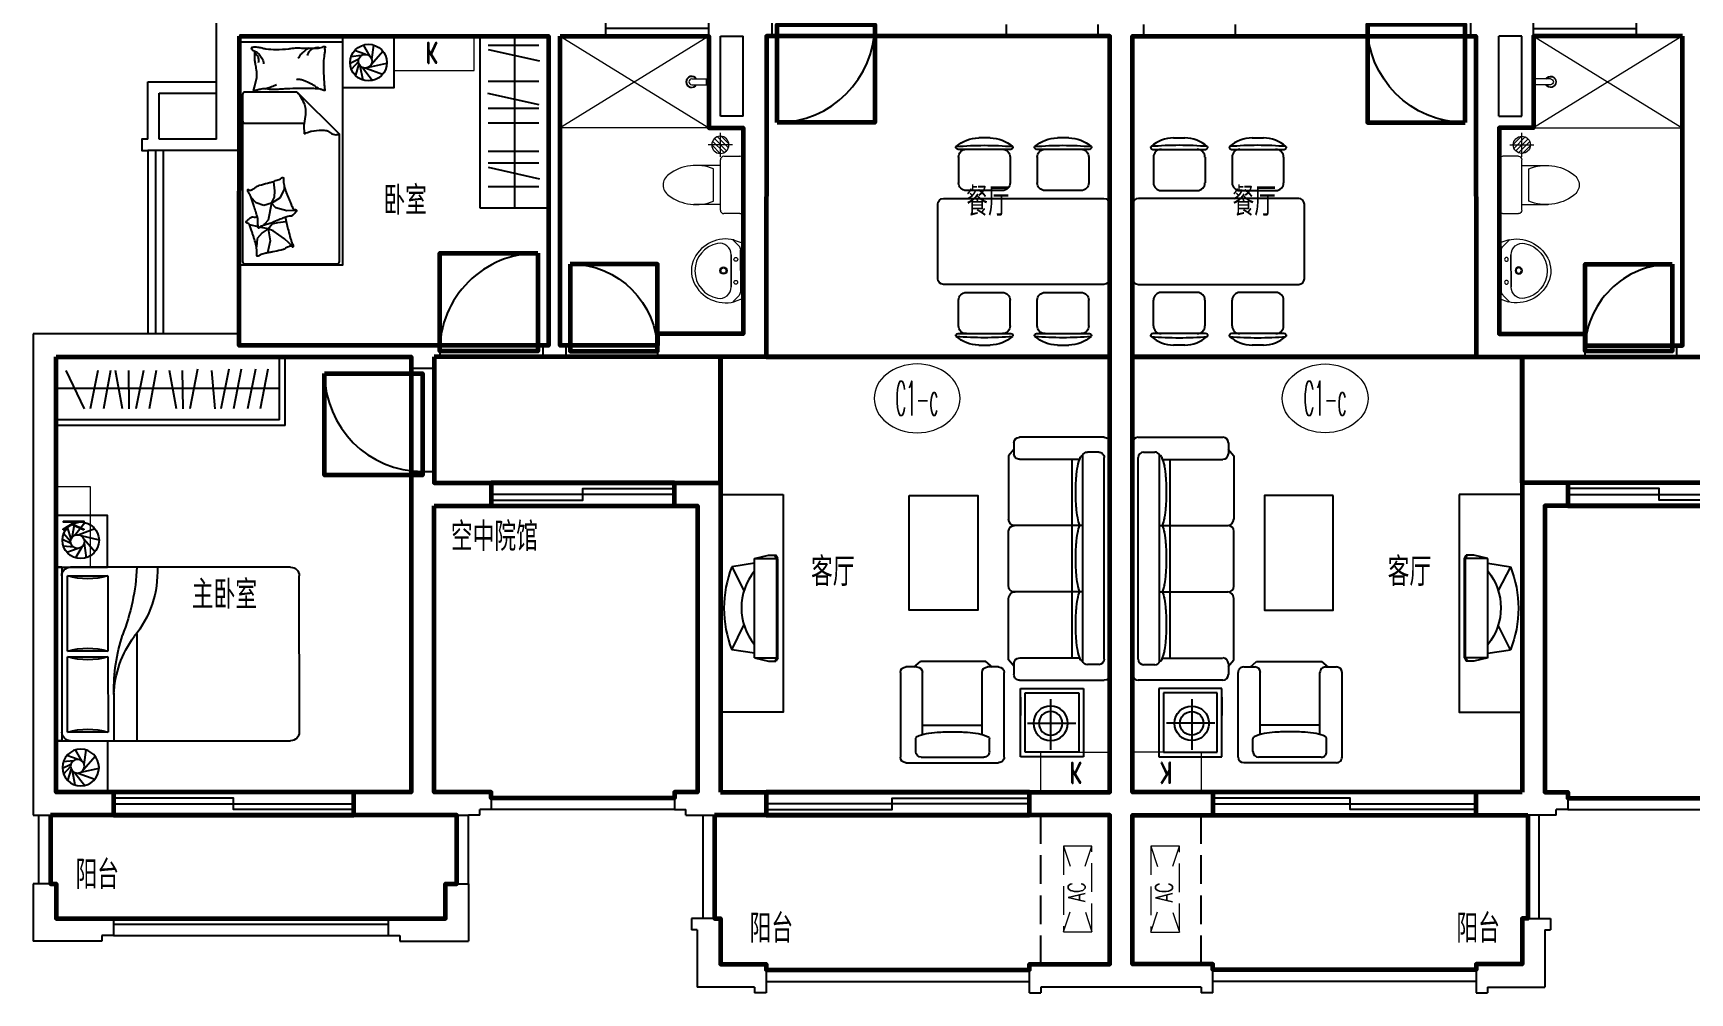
# Model space of a CAD drawing. Extents: x -503269 to -469069, y -592911 to -562261.
# Drawn here: x -495669 to -481203, y -592911 to -584536 of the extents above; entities that cross this region are included whole.
import ezdxf
from ezdxf.enums import TextEntityAlignment as Align

# ---------------------------------------------------------------- set-up
doc = ezdxf.new("R2010")
doc.units = 0
doc.header["$LTSCALE"] = 1000
doc.header["$MEASUREMENT"] = 0
doc.linetypes.add('DASH', pattern=[0.35, 0.25, -0.1])
doc.layers.get('0').update_dxf_attribs({"linetype": 'CONTINUOUS'})
for name, color, linetype, lineweight in [('AC', 11, 'CONTINUOUS', 9), ('FUR1', 223, 'CONTINUOUS', 0), ('GT_卧室', 1, 'CONTINUOUS', 60), ('GT_卫生间', 5, 'CONTINUOUS', 60), ('GT_客厅', 2, 'CONTINUOUS', 60), ('GT_过道', 30, 'CONTINUOUS', 60), ('GT_门', 245, 'CONTINUOUS', 60), ('GT_阳台', 6, 'CONTINUOUS', 60), ('GT_餐厅', 3, 'CONTINUOUS', 60), ('PS', 30, 'CONTINUOUS', 9), ('房间名称', 7, 'CONTINUOUS', 9)]:
    doc.layers.add(name, color=color, linetype=linetype, lineweight=lineweight)
for name, color, linetype in [('F', 8, 'CONTINUOUS'), ('FUR', 8, 'CONTINUOUS'), ('STAIR', 3, 'CONTINUOUS'), ('WALL', 2, 'CONTINUOUS'), ('WINDOW', 3, 'CONTINUOUS'), ('WINDOW_TEXT', 7, 'CONTINUOUS'), ('栏杆', 140, 'CONTINUOUS')]:
    doc.layers.add(name, color=color, linetype=linetype)
doc.styles.add('_HZTXT1', font='romand.shx', dxfattribs={"width": 0.7, "bigfont": 'hztxt.shx'})
doc.styles.add('_ROMANC', font='ROMANC', dxfattribs={"width": 0.6})
doc.styles.add('COMP', font='COMPLEX', dxfattribs={"bigfont": 'hztxt'})
doc.styles.add('DIM_FONT', font='ROMAND.shx', dxfattribs={"width": 0.7})
doc.styles.add('SIMPLEX', font='SIMPLEX.SHX')
doc.styles.get("Standard").update_dxf_attribs({"font": 'GBENOR', "bigfont": 'GBCBIG'})
doc.styles.add('ZBHZ', font='simplex.shx', dxfattribs={"width": 0.7, "bigfont": 'zbhz.shx'})

# ---------------------------------------------------------------- blocks, each defined once
blk = doc.blocks.new('_DBLK')
blk.add_line((-0.45, 0), (-0.45, -0.95))
blk.add_arc((-0.45, 0), 0.95, 270, 0)
at = {"layer": 'WINDOW_TEXT', "style": 'SIMPLEX', "flags": 9}
blk.add_attdef('A', text='', height=1, dxfattribs=at).set_placement((0, 1.5), align=Align.MIDDLE)
blk = doc.blocks.new('K')
at = {"layer": 'AC'}
blk.add_lwpolyline([(0, 0), (700, 0), (700, -300), (0, -300)], close=True, dxfattribs=at)
at = {"layer": 'AC', "style": '_HZTXT1', "width": 0.7}
blk.add_text('K', height=180, rotation=360, dxfattribs=at).set_placement((278, -244))
blk = doc.blocks.new('A$C508A78C2')
at = {"layer": 'AC', "xscale": -1, "rotation": 270}
blk.add_blockref('K', (300, 0), dxfattribs=at)
blk = doc.blocks.new('KT1')
at = {"layer": 'AC'}
blk.add_lwpolyline([(243659, 39366), (244009, 39366), (244009, 39966), (243659, 39966)], close=True, dxfattribs=at)
at = {"layer": 'AC', "style": '_HZTXT1', "width": 0.7}
blk.add_text('K', height=180, rotation=270, dxfattribs=at).set_placement((243748, 39714))
blk = doc.blocks.new('A$C69646BA1')
at = {"layer": 'FUR1'}
for p, q in [((65, 37), (7, 92)), ((38, 1), (9, 80)), ((519, 0), (38, 1)), ((41, 1), (518, 0)), ((99, 23), (459, 23)), ((420, 105), (138, 106)), ((138, 106), (420, 105)), ((495, 37), (552, 95)), ((548, 78), (519, 0))]:
    blk.add_line(p, q, dxfattribs=at)
for centre, radius in [((281, 173), 31.6), ((281, 173), 23), ((179, 66), 16.3), ((379, 65), 16.3)]:
    blk.add_circle(centre, radius, dxfattribs=at)
for centre, radius, start, end in [((279, 203), 250, 63.3535, 114.1543), ((307, 153), 307, 115.0915, 193.7817), ((279, 178), 244, 10.8497, 168.9284), ((248, 152), 309, 346.3232, 62.5659), ((139, 207), 101, 169.873, 269.3444), ((420, 206), 100, 270.0131, 10.3251), ((100, 73), 50, 226.7074, 269.8889), ((460, 72), 49.8, 269.7832, 315.4333)]:
    blk.add_arc(centre, radius, start, end, dxfattribs=at)
blk = doc.blocks.new('A$C466029EA')
for p, q in [((80, 200), (80, 430)), ((420, 200), (420, 430)), ((0, 30), (0, 170)), ((30, 200), (470, 200)), ((110, 260), (390, 260)), ((500, 170), (500, 30)), ((470, 0), (30, 0))]:
    blk.add_line(p, q)
for centre, radius, start, end in [((477, 413), 398, 143.3619, 202.5495), ((250, 590), 110, 33.4509, 146.5491), ((23, 413), 398, 337.4505, 36.6381), ((30, 170), 30, 90, 180), ((470, 170), 30, 0, 90), ((30, 30), 30, 180, 270), ((470, 30), 30, 270, 0)]:
    blk.add_arc(centre, radius, start, end)
at = {"style": 'DIM_FONT', "width": 0.8, "flags": 9}
for tag in ['YSIZE', 'XSIZE']:
    blk.add_attdef(tag, (250, 0), '', height=0.5, dxfattribs=at)
blk = doc.blocks.new('hdgfd')
at = {"layer": 'FUR1'}
for p, q in [((714922, 322637), (714852, 322637)), ((714852, 322627), (714852, 322637)), ((714922, 322627), (714852, 322627)), ((714862, 322487), (714862, 322627)), ((714912, 322617), (714862, 322617)), ((714912, 322487), (714912, 322627)), ((714922, 322627), (714922, 322637))]:
    blk.add_line(p, q, dxfattribs=at)
for radius, start, end in [(50, 120, 60), (45, 123.749, 56.251), (25, 180, 0)]:
    blk.add_arc((714887, 322487), radius, start, end, dxfattribs=at)
blk = doc.blocks.new('A$C64DF1172')
at = {"layer": 'PS', "linetype": 'ByBlock'}
h = blk.add_hatch(dxfattribs=at)
h.set_pattern_fill('ANSI31', color=256, scale=150, angle=180, style=0)
h.set_pattern_definition([(315, (-453209.595, 198025.227), (-13.25825215, -13.25825215), [])])
h.paths.add_polyline_path([(20, 70, 1), (120, 70, 1)])
for p, q in [((70, 140, 0), (70, 0, 0)), ((0, 70, 0), (140, 70, 0))]:
    blk.add_line(p, q, dxfattribs=at)
blk.add_circle((70, 70, 0), 50, dxfattribs=at)
blk = doc.blocks.new('JAFDSF')
at = {"layer": 'FUR1'}
for p, q in [((707041, 322322), (705741, 322322)), ((705741, 321522), (707041, 322322)), ((707041, 321522), (705741, 322322))]:
    blk.add_line(p, q, dxfattribs=at)
at = {"layer": 'WALL'}
for p, q in [((707041, 322322), (707041, 321522)), ((707041, 322322), (707341, 322322)), ((707141, 322222), (707141, 321522)), ((707341, 322222), (707141, 322222)), ((707141, 321522), (707341, 321522))]:
    blk.add_line(p, q, dxfattribs=at)
at = {"layer": 'FUR1', "xscale": -1}
for name, p, rotation in [('A$C69646BA1', (707342, 323850), 89.88893833648052), ('A$C466029EA', (707341, 323072), 90), ('hdgfd', (384404, -392965), 270)]:
    blk.add_blockref(name, p, dxfattribs=dict(at, rotation=rotation))
at = {"layer": 'PS', "xscale": 1.5, "yscale": 1.5, "zscale": 1.5, "rotation": 270}
blk.add_blockref('A$C64DF1172', (707036, 322577, 0), dxfattribs=at)
blk = doc.blocks.new('_WBLK')
for p, q in [((-0.5, 0.5), (0.5, 0.5)), ((0.5, 0.167), (-0.5, 0.167)), ((0.5, -0.167), (-0.5, -0.167)), ((-0.5, -0.5), (0.5, -0.5))]:
    blk.add_line(p, q)
at = {"layer": 'WINDOW_TEXT', "style": 'SIMPLEX', "flags": 9}
blk.add_attdef('A', text='', height=1, dxfattribs=at).set_placement((0, 1.5), align=Align.MIDDLE)
blk = doc.blocks.new('hgsgdf')
at = {"layer": 'WALL'}
for p, q in [((667524, 473658), (667524, 474758)), ((670924, 474558), (670924, 474758)), ((671824, 474558), (671824, 474758)), ((672374, 474758), (672374, 474558)), ((673274, 474758), (673274, 474558)), ((674424, 474558), (674424, 474658)), ((675224, 474558), (675224, 474658)), ((670424, 474558), (667724, 474558)), ((667724, 473558), (667724, 474558)), ((670424, 471858), (670424, 474558)), ((670524, 471858), (670524, 474558)), ((670524, 474558), (670924, 474558)), ((672124, 473858), (672124, 474558)), ((672374, 474558), (672324, 474558)), ((672324, 471758), (672324, 474558)), ((674424, 474558), (673274, 474558)), ((675324, 474558), (675224, 474558)), ((675324, 467958), (675324, 474558)), ((672124, 471958), (672124, 473758)), ((667724, 471958), (665924, 471958)), ((665924, 471958), (665924, 467758)), ((667724, 471958), (667724, 471858)), ((671374, 471958), (672124, 471958)), ((669224, 471758), (666124, 471758)), ((666124, 471758), (666124, 467958)), ((667724, 471858), (669474, 471858)), ((669224, 471658), (669224, 471758)), ((669424, 471758), (669474, 471758)), ((669424, 471658), (669424, 471758)), ((669474, 471858), (669474, 471758)), ((670374, 471858), (670424, 471858)), ((670374, 471858), (670374, 471758)), ((670374, 471758), (670574, 471758)), ((670524, 471858), (670574, 471858)), ((670574, 471858), (670574, 471758)), ((671374, 471858), (671374, 471758)), ((671374, 471758), (672324, 471758)), ((669224, 471658), (669424, 471658)), ((669224, 470758), (669424, 470758)), ((669224, 467958), (669224, 470758)), ((669424, 470658), (669424, 470758)), ((669424, 470658), (669924, 470658)), ((669924, 470658), (669924, 470458)), ((671524, 470658), (671524, 470458)), ((671924, 470658), (671524, 470658)), ((671924, 470658), (671924, 467958)), ((669424, 467958), (669424, 470458)), ((669424, 470458), (669924, 470458)), ((671524, 470458), (671724, 470458)), ((671724, 470458), (671724, 467958)), ((669924, 467958), (669424, 467958)), ((669924, 467958), (669924, 467808)), ((671524, 467958), (671524, 467808)), ((671524, 467958), (671724, 467958)), ((671924, 467958), (672324, 467958)), ((672324, 467958), (672324, 467758)), ((674624, 467958), (675324, 467958)), ((674624, 467958), (674624, 467758)), ((669824, 467758), (669724, 467758)), ((669924, 467808), (669824, 467808)), ((669824, 467758), (669824, 467808)), ((671524, 467808), (671624, 467808)), ((671624, 467758), (671624, 467808)), ((671624, 467758), (672324, 467758)), ((674624, 467758), (675324, 467758))]:
    blk.add_line(p, q, dxfattribs=at)
at = {"layer": 'WINDOW'}
for p, q in [((667724, 473558), (667724, 471958)), ((669924, 470658), (671524, 470658)), ((669924, 470458), (671524, 470458)), ((672324, 467958), (674624, 467958)), ((672324, 467758), (674624, 467758))]:
    blk.add_line(p, q, dxfattribs=at)
for points in [[(671524, 470558), (670724, 470558), (670724, 470608), (671524, 470608)], [(671524, 470558), (670724, 470558), (670724, 470608), (671524, 470608)], [(669924, 470508), (670724, 470508), (670724, 470558), (669924, 470558)], [(672324, 467808), (673424, 467808), (673424, 467858), (672324, 467858)], [(674624, 467858), (673424, 467858), (673424, 467908), (674624, 467908)], [(674624, 467858), (673424, 467858), (673424, 467908), (674624, 467908)]]:
    blk.add_lwpolyline(points, close=True, dxfattribs=at)
at = {"layer": '栏杆'}
for p, q in [((671524, 467908), (669924, 467908)), ((671524, 467808), (669924, 467808))]:
    blk.add_line(p, q, dxfattribs=at)
at = {"layer": 'AC', "xscale": -1}
for name, p, rotation in [('K', (669074, 474258), 180), ('KT1', (714689, 711967), 90)]:
    blk.add_blockref(name, p, dxfattribs=dict(at, rotation=rotation))
at = {"layer": 'AC', "rotation": 180}
blk.add_blockref('A$C508A78C2', (666423, 470623), dxfattribs=at)
at = {"layer": 'WINDOW', "xscale": 900, "zscale": 900}
for name, p, yscale in [('_WBLK', (671374, 474658), 200), ('_DBLK', (672824, 474658), 900)]:
    blk.add_blockref(name, p, dxfattribs=dict(at, yscale=yscale))
at = {"layer": 'WINDOW'}
for p, xscale, yscale, zscale, rotation in [((669924, 471808), 900, 900, 900, 180), ((670974, 471808), -800, 800, 800, 180), ((669324, 471208), 900, 900, 900, 270)]:
    blk.add_blockref('_DBLK', p, dxfattribs=dict(at, xscale=xscale, yscale=yscale, zscale=zscale, rotation=rotation))
at = {"layer": '房间名称', "xscale": -1, "rotation": 180}
blk.add_blockref('JAFDSF', (-35217, 796080), dxfattribs=at)
blk = doc.blocks.new('dgsdf')
at = {"layer": 'WALL'}
for p, q in [((685352, 474558), (685352, 474658)), ((686152, 474558), (686152, 474658)), ((687302, 474758), (687302, 474558)), ((688202, 474758), (688202, 474558)), ((688752, 474558), (688752, 474758)), ((689652, 474558), (689652, 474758)), ((685252, 474558), (685352, 474558)), ((685252, 467958), (685252, 474558)), ((686152, 474558), (687302, 474558)), ((688202, 474558), (688252, 474558)), ((688252, 471758), (688252, 474558)), ((688452, 473858), (688452, 474558)), ((690052, 474558), (689652, 474558)), ((690052, 471858), (690052, 474558)), ((688452, 471958), (688452, 473758)), ((689202, 471958), (688452, 471958)), ((689202, 471758), (688252, 471758)), ((689202, 471858), (689202, 471758)), ((690052, 471858), (690002, 471858)), ((690002, 471858), (690002, 471758)), ((690202, 471758), (690002, 471758)), ((688652, 470658), (688652, 467958)), ((688652, 470658), (689052, 470658)), ((689052, 470658), (689052, 470458)), ((688852, 470458), (688852, 467958)), ((689052, 470458), (688852, 470458)), ((685952, 467958), (685252, 467958)), ((685952, 467958), (685952, 467758)), ((688252, 467958), (688252, 467758)), ((688652, 467958), (688252, 467958)), ((689052, 467958), (688852, 467958)), ((689052, 467958), (689052, 467808)), ((685952, 467758), (685252, 467758)), ((688952, 467758), (688252, 467758)), ((689052, 467808), (688952, 467808)), ((688952, 467758), (688952, 467808))]:
    blk.add_line(p, q, dxfattribs=at)
at = {"layer": 'WINDOW'}
for p, q in [((690652, 470658), (689052, 470658)), ((690652, 470458), (689052, 470458)), ((688252, 467958), (685952, 467958)), ((688252, 467758), (685952, 467758))]:
    blk.add_line(p, q, dxfattribs=at)
for points in [[(689052, 470558), (689852, 470558), (689852, 470608), (689052, 470608)], [(689052, 470558), (689852, 470558), (689852, 470608), (689052, 470608)], [(690652, 470508), (689852, 470508), (689852, 470558), (690652, 470558)], [(685952, 467858), (687152, 467858), (687152, 467908), (685952, 467908)], [(685952, 467858), (687152, 467858), (687152, 467908), (685952, 467908)], [(688252, 467808), (687152, 467808), (687152, 467858), (688252, 467858)]]:
    blk.add_lwpolyline(points, close=True, dxfattribs=at)
at = {"layer": '栏杆'}
for p, q in [((689052, 467908), (690652, 467908)), ((689052, 467808), (690652, 467808))]:
    blk.add_line(p, q, dxfattribs=at)
at = {"layer": 'AC', "rotation": 270}
blk.add_blockref('KT1', (645887, 711967), dxfattribs=at)
at = {"layer": 'WINDOW', "xscale": -900, "zscale": 900}
for name, p, yscale in [('_DBLK', (687752, 474658), 900), ('_WBLK', (689202, 474658), 200)]:
    blk.add_blockref(name, p, dxfattribs=dict(at, yscale=yscale))
at = {"layer": 'WINDOW', "xscale": 800, "yscale": 800, "zscale": 800, "rotation": 180}
blk.add_blockref('_DBLK', (689602, 471808), dxfattribs=at)
at = {"layer": '房间名称', "rotation": 180}
blk.add_blockref('JAFDSF', (1395793, 796080), dxfattribs=at)
blk = doc.blocks.new('_C10HGB')
at = {"linetype": 'DASH'}
for p, q in [((0, 250), (177, 191)), ((750, 250), (573, 191)), ((172, 57), (0, 0)), ((575, 58), (750, 0))]:
    blk.add_line(p, q, dxfattribs=at)
blk.add_lwpolyline([(750, 0), (750, 250), (0, 250), (0, 0), (750, 0)], dxfattribs=at)
at = {"style": '_ROMANC', "width": 0.7}
blk.add_text('AC', height=148.6, rotation=360, dxfattribs=at).set_placement((261, 60))
at = {"style": 'DIM_FONT', "width": 0.8, "flags": 9}
for tag in ['XSIZE', 'YSIZE']:
    blk.add_attdef(tag, (0, 0), '', height=0.5, dxfattribs=at)
blk = doc.blocks.new('ytt')
at = {"layer": 'STAIR', "linetype": 'DASH'}
for p, q in [((464241, 389658), (464241, 388358)), ((465641, 389658), (465641, 388358))]:
    blk.add_line(p, q, dxfattribs=at)
at = {"layer": 'WALL'}
for p, q in [((461841, 389908), (461741, 389908)), ((461741, 389858), (461741, 389908)), ((461841, 389658), (461841, 389908)), ((464141, 389908), (464141, 389658)), ((464141, 389908), (464241, 389908)), ((464241, 389858), (464241, 389908)), ((465741, 389908), (465641, 389908)), ((465641, 389858), (465641, 389908)), ((465741, 389908), (465741, 389658)), ((468041, 389658), (468041, 389908)), ((468041, 389908), (468141, 389908)), ((468141, 389858), (468141, 389908)), ((461241, 389358), (461241, 389858)), ((461741, 389858), (461241, 389858)), ((465641, 389858), (464241, 389858)), ((468141, 389858), (468641, 389858)), ((468641, 389358), (468641, 389858)), ((461441, 389258), (461441, 389658)), ((461841, 389658), (461441, 389658)), ((464841, 389658), (464141, 389658)), ((464841, 389658), (464841, 388358)), ((465041, 389658), (465741, 389658)), ((465041, 389658), (465041, 388358)), ((468041, 389658), (468441, 389658)), ((468441, 389258), (468441, 389658)), ((461191, 389258), (461191, 389358)), ((461241, 389358), (461191, 389358)), ((468641, 389358), (468691, 389358)), ((468691, 389258), (468691, 389358)), ((461441, 389258), (461191, 389258)), ((468441, 389258), (468691, 389258))]:
    blk.add_line(p, q, dxfattribs=at)
at = {"layer": '栏杆'}
for p, q in [((461841, 389808), (464141, 389808)), ((468041, 389808), (465741, 389808)), ((461841, 389708), (464141, 389708)), ((468041, 389708), (465741, 389708)), ((461291, 389258), (461291, 388358)), ((461391, 389258), (461391, 388358)), ((468491, 389258), (468491, 388358)), ((468591, 389258), (468591, 388358))]:
    blk.add_line(p, q, dxfattribs=at)
at = {"layer": 'AC', "xscale": -1, "rotation": 90}
for p in [(464687, 389377), (465450, 389379)]:
    blk.add_blockref('_C10HGB', p, dxfattribs=at)
blk = doc.blocks.new('A$C3D226BC4')
for p, q in [((0, 0), (0, 1500)), ((600, 1500), (0, 1500)), ((294, 0, 0), (294, 1500, 0)), ((600, 1500), (600, 0)), ((528, 1382, 0), (79, 1283, 0)), ((526, 1421, 0), (86, 1421, 0)), ((526, 1107, 0), (86, 1107, 0)), ((81, 900, 0), (530, 998, 0)), ((526, 871, 0), (86, 871, 0)), ((526, 742, 0), (86, 742, 0)), ((526, 494, 0), (86, 494, 0)), ((528, 354, 0), (79, 255, 0)), ((526, 393, 0), (86, 393, 0)), ((526, 187, 0), (86, 187, 0)), ((600, 0), (0, 0))]:
    blk.add_line(p, q)
blk = doc.blocks.new('M_C55HKH')
for p, q in [((0, -52), (900, -52)), ((26, -509), (26, -1968)), ((503, -489), (46, -489)), ((503, -489), (872, -858)), ((46, -761), (564, -761)), ((872, -1968), (872, -858)), ((299, -1273), (295, -1270)), ((307, -1352), (299, -1273)), ((146, -1456), (100, -1409)), ((278, -1459), (305, -1407)), ((278, -1459), (357, -1410)), ((305, -1407), (307, -1352)), ((357, -1410), (393, -1337)), ((393, -1337), (392, -1318)), ((211, -1478), (146, -1456)), ((278, -1459), (211, -1478)), ((278, -1459), (251, -1606)), ((317, -1498), (278, -1459)), ((412, -1527), (317, -1498)), ((495, -1523), (412, -1527)), ((163, -1664), (89, -1649)), ((196, -1718), (154, -1766)), ((249, -1682), (175, -1667)), ((249, -1682), (196, -1718)), ((219, -1643), (211, -1652)), ((251, -1606), (219, -1643)), ((249, -1682), (286, -1639)), ((249, -1682), (266, -1787)), ((292, -1700), (249, -1682)), ((286, -1639), (333, -1628)), ((391, -1769), (292, -1700)), ((333, -1628), (405, -1618)), ((154, -1766), (147, -1841)), ((266, -1787), (243, -1892)), ((469, -1839), (391, -1769)), ((46, -1988), (852, -1988))]:
    blk.add_line(p, q)
blk.add_lwpolyline([(0, -2000), (0, 0), (900, 0), (900, -2000)], close=True)
for points in [[(135, -134, -0.263368), (107, -115, -0.494818), (116, -96, -0.049225), (134, -94, -0.036831), (158, -96, -0.031893), (196, -104, 0.035782), (230, -111, 0.032941), (319, -117, 0.026564), (430, -111, 0.017905), (468, -106, -0.033397), (488, -104, -0.03204), (525, -104, 0.018442), (590, -107, 0.010837), (654, -107, 0.014624), (702, -104, 0.111249), (725, -96, -0.153708), (742, -92, -0.076444), (749, -94, -0.215512), (751, -96, -0.585858), (748, -99, 0.363489), (744, -102, 0.191716), (743, -113, -0.129675), (745, -130, -0.01735), (742, -147, 0.019326), (740, -162, 0.018818), (733, -230, 0.021828), (732, -289, 0.006204), (734, -323, 0.001963), (740, -430, 0.028341), (744, -466, -0.117014), (744, -475, -0.36606), (742, -476, -0.03973), (728, -473, -0.048309), (715, -468, 0.062981), (704, -464, 0.04058), (681, -461, 0.014345), (614, -458, 0.005484), (488, -459, 0.007153), (392, -462, 0.008762), (350, -465, -0.008153), (304, -468, -0.06251), (247, -463, 0.078669), (201, -461, 0.047825), (179, -466, -0.034494), (148, -473, -0.023571), (123, -476, -0.510228), (122, -475), (129, -445), (150, -363, 0.073041), (152, -343, 0.023305), (146, -282, 0.018299), (142, -259, -0.01097), (135, -221, -0.042281), (132, -187, -0.027201), (135, -133)], [(135, -134, -0.077379), (170, -159, -0.077379), (195, -194, -0.047525), (205, -218, -0.047525), (210, -244)], [(609, -107, 0.027842), (585, -118, 0.048685), (573, -126, 0.023666), (545, -150, 0.031223), (526, -171, 0.046801), (521, -179, 0.023191), (513, -196)], [(691, -102, 0.088153), (656, -105, 0.088153), (625, -120, 0.077547), (604, -142, 0.077547), (590, -169)], [(133, -150, -0.05369), (148, -163, -0.070312), (156, -175, -0.015448), (159, -183, -0.013244), (163, -194, -0.082127), (166, -212, -0.064164), (163, -235)], [(225, -460, 0.009729), (253, -451, 0.009729), (280, -441, 0.007971), (301, -432, 0.007971), (323, -423)], [(695, -462, 0.016108), (656, -436, 0.024599), (629, -421, 0.009477), (580, -397, 0.015937), (550, -385, 0.072521), (534, -381, 0.033339), (498, -381)], [(503, -489, -0.085272), (566, -599, -0.124044), (575, -686), (562, -782), (563, -854)], [(563, -854, -0.027362), (602, -838, -0.040834), (629, -830, -0.038441), (717, -821, -0.076528), (761, -826, -0.103649), (788, -840, 0.093398), (818, -857, 0.072727), (841, -861, 0.052315), (872, -858)], [(400, -1581, 0.025626), (402, -1591, 0.0108), (426, -1697, 0.00456), (445, -1769, 0.01125), (454, -1797, 0.069394), (462, -1813, -0.079756), (468, -1827, -0.106399), (469, -1839, -0.328642), (466, -1842, -0.299547), (461, -1840, 0.189917), (454, -1835, 0.033518), (446, -1833, 0.075627), (442, -1833, 0.053489), (436, -1835, 0.017838), (418, -1843, 0.038394), (397, -1855, -0.059529), (384, -1862, -0.035943), (362, -1869, -0.011245), (291, -1884, -0.006203), (259, -1889, 0.010783), (241, -1893, 0.019485), (230, -1895, 0.005062), (188, -1908, 0.101392), (167, -1919, -0.223768), (156, -1922, -0.25558), (153, -1920, -0.081563), (150, -1907, -0.071805), (151, -1893, 0.069985), (152, -1879, 0.03546), (145, -1831, 0.029432), (130, -1774, 0.001554), (121, -1746, -0.00152), (112, -1718, -0.004735), (102, -1689, 0.00382), (91, -1653, 0.296001), (66, -1634, -0.649774), (61, -1616, -0.02319), (65, -1613, 0.0288), (68, -1610, 0.005727), (73, -1605, -0.004358), (80, -1599, -0.027528), (94, -1586, -0.046214), (104, -1580, -0.194121), (117, -1579, 0.133719), (137, -1580, 0.005779), (155, -1575, 0.008882)]]:
    blk.add_lwpolyline(points, format="xyb")
blk.add_lwpolyline([(345, -1251, 0.101392), (366, -1238, -0.223768), (377, -1234, -0.25558), (380, -1236, -0.081563), (384, -1249, -0.071805), (384, -1263, 0.069985), (384, -1277, 0.03546), (394, -1324, 0.029432), (414, -1380, 0.001554), (425, -1407, -0.00152), (437, -1434, -0.004735), (448, -1462, 0.00382), (462, -1497, 0.296001), (488, -1515, -0.649774), (495, -1532, -0.02319), (491, -1536, 0.0288), (488, -1539, 0.005727), (484, -1544, -0.004358), (478, -1551, -0.027528), (464, -1564, -0.046214), (455, -1571, -0.194121), (442, -1573, 0.133719), (422, -1574, 0.011505), (387, -1586, 0.008882), (343, -1604, 0.012426), (286, -1629, -0.033612), (264, -1637), (218, -1652), (182, -1663, 0.224341), (170, -1674, -0.722772), (163, -1673, -0.103513), (163, -1670, 0.053465), (163, -1664, 0.030109), (161, -1646, -0.031436), (159, -1628, -0.05324), (160, -1616, 0.05518), (161, -1604, 0.056271), (157, -1583, 0.0108), (124, -1480, 0.00456), (100, -1409, 0.01125), (89, -1381, 0.069394), (80, -1366, -0.079756), (73, -1353, -0.106399), (71, -1341, -0.328642), (74, -1338, -0.299547), (79, -1340, 0.189917), (86, -1344, 0.033518), (94, -1345, 0.075627), (98, -1345, 0.053489), (104, -1343, 0.017838), (122, -1333, 0.038394), (141, -1319, -0.059529), (154, -1311, -0.035943), (175, -1303, -0.011245), (245, -1283, -0.006203), (276, -1275, 0.010783), (295, -1270, 0.019485), (305, -1266, 0.005062)], format="xyb", close=True)
for centre, start, end in [((46, -509), 90, 180), ((46, -741), 180, 270), ((46, -1968), 180, 270), ((852, -1968), 270, 0)]:
    blk.add_arc(centre, 20, start, end)
at = {"style": 'DIM_FONT', "width": 0.8, "flags": 9}
for tag in ['XSIZE', 'YSIZE']:
    blk.add_attdef(tag, (0, 0), '', height=0.5, dxfattribs=at)
blk = doc.blocks.new('A$C36161383')
for p, q in [((2004, 1684), (2004, 1780)), ((2052, 1828), (2792, 1828)), ((2840, 1780), (2840, 970)), ((2005, 1710), (1957, 1652)), ((1957, 1083), (1957, 1652)), ((2594, 1635), (2052, 1636)), ((2512, 1631), (2512, 1118)), ((2744, 1693), (2628, 1693)), ((2792, 1645), (2792, 1099)), ((2796, 1536), (2792, 1536)), ((2792, 1436), (2792, 1435)), ((2005, 1025), (1957, 1083)), ((2002, 972), (2002, 1068)), ((2594, 1115), (2052, 1115)), ((2743, 1051), (2631, 1051)), ((103, 835), (161, 883)), ((161, 883), (713, 883)), ((1300, 883), (819, 883)), ((1943, 883), (1406, 883)), ((2001, 835), (1943, 883)), ((2791, 922), (2052, 922)), ((0, 48), (0, 788)), ((48, 836), (144, 836)), ((189, 803), (191, 801)), ((193, 258), (193, 788)), ((770, 235), (770, 835)), ((1348, 235), (1348, 835)), ((1927, 257), (1927, 786)), ((1974, 836), (2071, 836)), ((2119, 788), (2119, 48)), ((2192, 778), (2192, 230)), ((2788, 778), (2192, 778)), ((2231, 738), (2231, 270)), ((2749, 738), (2231, 738)), ((2269, 778), (2427, 778)), ((2749, 270), (2749, 738)), ((2788, 230), (2788, 778)), ((2496, 718), (2496, 295)), ((2284, 516), (2727, 516)), ((1922, 328), (196, 328)), ((129, 96), (129, 193)), ((1958, 235), (155, 235)), ((1926, 258), (1926, 260)), ((1984, 96), (1984, 193)), ((2192, 230), (2788, 230)), ((2231, 270), (2749, 270)), ((1936, 48), (177, 48)), ((2071, 0), (48, 0))]:
    blk.add_line(p, q)
blk.add_lwpolyline([(508, 1752), (508, 1152), (1508, 1152), (1508, 1752)], close=True)
for radius in [151, 103]:
    blk.add_circle((2496, 516), radius)
for centre, radius, start, end in [((2052, 1780), 48.2, 89.977, 179.977), ((2792, 1780), 48.2, 359.977, 89.977), ((2052, 1684), 48.2, 179.977, 269.977), ((3459, 1439), 888, 169.4624, 175.5808), ((2947, 1534), 368, 156.2624, 169.4624), ((2628, 1674), 19.3, 89.977, 156.2624), ((2744, 1645), 48.2, 359.977, 89.977), ((4289, 1374), 1720, 175.5808, 179.977), ((4289, 1374), 1720, 179.977, 184.3732), ((3459, 1311), 888, 184.3732, 190.4916), ((2052, 1067), 48.2, 89.977, 179.977), ((2947, 1216), 368, 190.4916, 204.8181), ((2631, 1070), 19.3, 204.8181, 269.977), ((2743, 1099), 48.2, 269.977, 359.977), ((713, 825), 57.8, 0, 90), ((819, 835), 48.2, 90, 180), ((1300, 835), 48.2, 360, 90), ((1406, 825), 57.8, 90, 180), ((2052, 970), 48.2, 179.977, 269.977), ((2791, 970), 48.2, 269.977, 359.977), ((48, 788), 48.2, 90, 180), ((144, 788), 48.2, 360, 90), ((1974, 788), 48.2, 90, 180), ((2071, 788), 48.2, 360, 90), ((415, -594), 888, 94.3962, 100.5146), ((479, -1423), 1720, 90, 94.3962), ((479, -1423), 1720, 85.6038, 90), ((542, -594), 888, 79.4854, 85.6038), ((994, -594), 888, 94.3962, 100.5146), ((1058, -1423), 1720, 90, 94.3962), ((1058, -1423), 1720, 85.6038, 90), ((1122, -594), 888, 79.4854, 85.6038), ((1570, -594), 888, 94.3962, 100.5146), ((1634, -1423), 1720, 90, 94.3962), ((1634, -1423), 1720, 85.6038, 90), ((1698, -594), 888, 79.4854, 85.6038), ((177, 193), 48.2, 111.7614, 180), ((177, 237), 17.5, 114.1363, 179.7479), ((320, -82), 368, 100.5146, 114.1363), ((637, -82), 368, 68.9667, 79.4854), ((899, -82), 368, 100.5146, 111.0333), ((1217, -82), 368, 68.9667, 79.4854), ((1475, -82), 368, 100.5146, 111.0333), ((1793, -82), 368, 65.8637, 79.4854), ((1936, 237), 17.5, 0.4251, 65.8637), ((1936, 193), 48.2, 360, 68.4088), ((48, 48), 48.2, 180, 270), ((177, 96), 48.2, 180, 270), ((1936, 96), 48.2, 270, 360), ((2071, 48), 48.2, 270, 360)]:
    blk.add_arc(centre, radius, start, end)
blk = doc.blocks.new('A$C0E8A3607')
for p, q in [((70, 205), (101, 402)), ((101, 402), (316, 296)), ((826, 402), (618, 296)), ((856, 205), (826, 402)), ((30, 205), (0, 81)), ((30, 205), (897, 205)), ((30, 205), (30, 0)), ((897, 205), (897, 0)), ((897, 205), (897, 0)), ((897, 205), (927, 81)), ((0, 81), (0, 16)), ((30, 0), (0, 16)), ((32, 10), (2, 25)), ((30, 10), (897, 10)), ((895, 10), (925, 25)), ((897, 0), (927, 16)), ((927, 81), (927, 16)), ((30, 0), (897, 0))]:
    blk.add_line(p, q)
for centre, radius, start, end in [((463, -508), 979, 68.2528, 111.7472), ((467, -193), 511, 50.9799, 129.0201)]:
    blk.add_arc(centre, radius, start, end)
blk = doc.blocks.new('A$C453044A9')
at = {"xscale": -1}
blk.add_blockref('A$C0E8A3607', (927, 0), dxfattribs=at)
blk = doc.blocks.new('M_C5')
for p, q in [((-60, 63), (-50, 152)), ((-28, 86), (7, 160)), ((-9, 88), (59, 149)), ((-54, -14), (-154, 45)), ((-71, 21), (-106, 120)), ((12, 83), (112, 114)), ((26, 75), (152, 50)), ((42, 53), (156, -35)), ((48, 21), (102, -123)), ((-26, -30), (-153, -47)), ((14, -26), (-99, -126)), ((41, -2), (5, -160))]:
    blk.add_line(p, q)
for centre, radius in [((0, 0), 160), ((-11, 28), 60)]:
    blk.add_circle(centre, radius)
at = {"width": 0.8, "flags": 9}
for tag in ['XSIZE', 'YSIZE']:
    blk.add_attdef(tag, (0, 0), '', height=0.5, dxfattribs=at)
blk = doc.blocks.new('A$C19441411')
at = {"layer": 'F'}
for p, q in [((0, 451), (0, 1965)), ((51, 1965), (0, 1965)), ((50, 451), (51, 1965)), ((455, 1890), (101, 1890)), ((101, 1890), (101, 1234)), ((127, 1965), (2049, 1965)), ((454, 1233), (455, 1890)), ((505, 1549), (505, 1965)), ((707, 1031), (707, 1965)), ((2125, 1889), (2124, 526)), ((101, 1234), (454, 1233)), ((454, 1183), (101, 1183)), ((101, 1183), (101, 527)), ((454, 527), (454, 1183)), ((50, 451), (0, 451)), ((101, 527), (454, 527)), ((2049, 451), (126, 451))]:
    blk.add_line(p, q, dxfattribs=at)
for points in [[(0, 1965), (450, 1965), (451, 2415), (1, 2415)], [(0, 450), (450, 450), (451, 0), (1, 0)]]:
    blk.add_lwpolyline(points, close=True, dxfattribs=at)
for centre, radius, start, end in [((127, 1890), 75.7, 89.9835, 179.9835), ((278, 2495), 631, 253.7233, 286.2437), ((2049, 1889), 75.7, 359.9835, 89.9835), ((1432, 1602), 928, 182.5233, 216.0238), ((2089, 1528), 1584, 179.2416, 197.7868), ((278, 628), 631, 73.7233, 106.2437), ((278, 1789), 631, 253.7233, 286.2437), ((-1149, 367), 1857, 2.5995, 21.3904), ((-6, 489), 892, 357.5507, 39.5296), ((126, 527), 75.7, 179.9835, 269.9835), ((277, -79), 631, 73.7233, 106.2437), ((2049, 526), 75.7, 269.9835, 359.9835)]:
    blk.add_arc(centre, radius, start, end, dxfattribs=at)
at = {"layer": 'F', "extrusion": (0, 0, -1), "xscale": -1, "zscale": -1, "rotation": 270.016524208679}
blk.add_blockref('M_C5', (-216, 2199), dxfattribs=at)
at = {"layer": 'F', "extrusion": (0, 0, -1), "zscale": -1, "rotation": 269.983475791321}
blk.add_blockref('M_C5', (-216, 216), dxfattribs=at)
blk = doc.blocks.new('M_C25MYD')
for p, q in [((-389, 921), (-290, 921)), ((298, 921), (397, 921)), ((-569, 821), (-109, 821)), ((-564, 754), (-564, 529)), ((-114, 754), (-114, 529)), ((117, 821), (577, 821)), ((122, 754), (122, 529)), ((572, 754), (572, 529)), ((-497, 461), (-182, 461)), ((190, 461), (505, 461)), ((-746, 342), (-746, -308)), ((704, 392), (-696, 392)), ((754, -308), (754, 342)), ((-696, -358), (704, -358)), ((-182, -427), (-497, -427)), ((505, -427), (190, -427)), ((-564, -720), (-564, -495)), ((-114, -720), (-114, -495)), ((122, -720), (122, -495)), ((572, -720), (572, -495)), ((-109, -787), (-569, -787)), ((577, -787), (117, -787)), ((-290, -887), (-389, -887)), ((397, -887), (298, -887))]:
    blk.add_line(p, q)
for centre, radius, start, end in [((-379, 606), 316, 91.7651, 130.7265), ((-300, 606), 316, 49.2735, 88.2349), ((307, 606), 316, 91.7651, 130.7265), ((387, 606), 316, 49.2735, 88.2349), ((-579, 837), 10, 130.7265, 202.67), ((-569, 841), 20, 202.67, 270), ((-339, -1857), 2713, 84.8023, 95.1977), ((-497, 754), 67.5, 90, 180), ((-182, 754), 67.5, 0, 90), ((-109, 841), 20, 270, 337.33), ((-100, 837), 10, 337.33, 49.2735), ((108, 837), 10, 130.7265, 202.67), ((117, 841), 20, 202.67, 270), ((347, -1857), 2713, 84.8023, 95.1977), ((190, 754), 67.5, 90, 180), ((505, 754), 67.5, 0, 90), ((577, 841), 20, 270, 337.33), ((587, 837), 10, 337.33, 49.2735), ((-497, 529), 67.5, 180, 270), ((-182, 529), 67.5, 270, 0), ((190, 529), 67.5, 180, 270), ((505, 529), 67.5, 270, 0), ((-696, 342), 50, 90, 180), ((704, 342), 50, 0, 90), ((-696, -308), 50, 180, 270), ((-497, -495), 67.5, 90, 180), ((-182, -495), 67.5, 0, 90), ((190, -495), 67.5, 90, 180), ((505, -495), 67.5, 0, 90), ((704, -308), 50, 270, 0), ((-497, -720), 67.5, 180, 270), ((-182, -720), 67.5, 270, 0), ((190, -720), 67.5, 180, 270), ((505, -720), 67.5, 270, 0), ((-579, -803), 10, 157.33, 229.2735), ((-569, -807), 20, 90, 157.33), ((-379, -572), 316, 229.2735, 268.2349), ((-339, 1890), 2713, 264.8023, 275.1977), ((-300, -572), 316, 271.7651, 310.7265), ((-109, -807), 20, 22.67, 90), ((-100, -803), 10, 310.7265, 22.67), ((108, -803), 10, 157.33, 229.2735), ((117, -807), 20, 90, 157.33), ((307, -572), 316, 229.2735, 268.2349), ((347, 1890), 2713, 264.8023, 275.1977), ((387, -572), 316, 271.7651, 310.7265), ((577, -807), 20, 22.67, 90), ((587, -803), 10, 310.7265, 22.67)]:
    blk.add_arc(centre, radius, start, end)
at = {"width": 0.8, "flags": 9}
for tag in ['XSIZE', 'YSIZE']:
    blk.add_attdef(tag, (0, 0), '', height=0.5, dxfattribs=at)
blk = doc.blocks.new('A$C319D3F88')
for p, q in [((204, 289), (105, 324)), ((240, 272), (181, 372)), ((252, 204), (351, 318)), ((256, 245), (272, 371)), ((140, 247), (66, 211)), ((163, 279), (73, 268)), ((138, 227), (76, 160)), ((142, 206), (111, 107)), ((150, 193), (176, 66)), ((173, 176), (261, 62)), ((205, 170), (349, 116)), ((228, 178), (386, 213))]:
    blk.add_line(p, q)
blk.add_lwpolyline([(0, 0), (450, 0), (450, 450), (0, 450)], close=True)
for centre, radius in [((226, 218), 160), ((198, 230), 60)]:
    blk.add_circle(centre, radius)
blk = doc.blocks.new('_INDEX1')
at = {"const_width": 0.035}
blk.add_lwpolyline([(-0.5, 0, 1), (0.5, 0, 1)], format="xyb", close=True, dxfattribs=at)
at = {"style": 'COMP', "width": 2.333333}
blk.add_attdef('1', text='', height=0.5, dxfattribs=at).set_placement((-0.25, -0.25), (0.25, -0.25), align=Align.FIT)

msp = doc.modelspace()

# ---------------------------------------------------------------- linework, layer by layer
at = {"layer": 'F', "linetype": 'Continuous'}
for p, q in [((-493519, -587911), (-493519, -587361)), ((-493469, -587961), (-493469, -587361)), ((-493519, -587911), (-495469, -587911)), ((-493469, -587961), (-495469, -587961))]:
    msp.add_line(p, q, dxfattribs=at)
at = {"layer": 'F'}
for p, q in [((-495220, -587815), (-495381, -587479)), ((-495105, -587479), (-495171, -587815)), ((-494993, -587479), (-495056, -587815)), ((-494888, -587815), (-494949, -587479)), ((-494830, -587815), (-494835, -587479)), ((-494706, -587479), (-494773, -587815)), ((-494594, -587479), (-494657, -587815)), ((-494418, -587815), (-494478, -587479)), ((-494359, -587815), (-494364, -587479)), ((-494234, -587469), (-494302, -587815)), ((-494081, -587815), (-494109, -587479)), ((-493962, -587469), (-494030, -587815)), ((-493853, -587469), (-493921, -587815)), ((-493729, -587469), (-493798, -587815)), ((-493620, -587469), (-493688, -587815)), ((-493519, -587636), (-495469, -587636))]:
    msp.add_line(p, q, dxfattribs=at)
at = {"layer": 'FUR'}
for points in [[(-489119, -588561), (-489119, -590461), (-489669, -590461), (-489669, -588561)], [(-483219, -588561), (-483219, -590461), (-482669, -590461), (-482669, -588561)]]:
    msp.add_lwpolyline(points, close=True, dxfattribs=at)
at = {"layer": 'GT_卧室'}
for points in [[(-493867, -584561), (-491169, -584561), (-491169, -587261), (-493869, -587261), (-493867, -584561)], [(-495469, -587361), (-492369, -587361), (-492369, -591161), (-495469, -591161), (-495469, -587361)]]:
    msp.add_lwpolyline(points, dxfattribs=at)
at = {"layer": 'GT_卫生间'}
for points in [[(-491069, -584561), (-489769, -584561), (-489769, -585361), (-489469, -585361), (-489469, -587161), (-490219, -587161), (-490219, -587261), (-491069, -587261), (-491069, -584561)], [(-481269, -584561), (-482569, -584561), (-482569, -585361), (-482869, -585361), (-482869, -587161), (-482119, -587161), (-482119, -587261), (-481269, -587261), (-481269, -584561)]]:
    msp.add_lwpolyline(points, dxfattribs=at)
at = {"layer": 'GT_客厅'}
for points in [[(-489669, -591161), (-486269, -591161), (-486269, -587361), (-489669, -587361), (-489669, -591161)], [(-482669, -591161), (-486069, -591161), (-486069, -587361), (-482669, -587361), (-482669, -591161)]]:
    msp.add_lwpolyline(points, dxfattribs=at)
at = {"layer": 'GT_过道'}
for points in [[(-492169, -587361), (-492169, -588461), (-489669, -588461), (-489669, -587361), (-492169, -587361)], [(-480169, -587361), (-480169, -588461), (-482669, -588461), (-482669, -587361), (-480169, -587361)]]:
    msp.add_lwpolyline(points, dxfattribs=at)
at = {"layer": 'GT_门'}
for points in [[(-489174, -585316), (-489174, -584461), (-488319, -584461), (-488319, -585316), (-489174, -585316)], [(-483164, -585316), (-483164, -584461), (-484019, -584461), (-484019, -585316), (-483164, -585316)], [(-491264, -586456), (-491264, -587311), (-492119, -587311), (-492119, -586456), (-491264, -586456)], [(-490979, -586551), (-490979, -587311), (-490219, -587311), (-490219, -586551), (-490979, -586551)], [(-481359, -586551), (-481359, -587311), (-482119, -587311), (-482119, -586551), (-481359, -586551)], [(-493124, -587506), (-492269, -587506), (-492269, -588392), (-493124, -588392), (-493124, -587506)], [(-491669, -588461), (-491669, -588661), (-490069, -588661), (-490069, -588461), (-491669, -588461)], [(-482269, -588461), (-482269, -588661), (-480669, -588661), (-480669, -588461), (-482269, -588461)], [(-494969, -591161), (-494969, -591361), (-492869, -591361), (-492869, -591161), (-494969, -591161)], [(-489269, -591161), (-489269, -591361), (-486969, -591361), (-486969, -591161), (-489269, -591161)], [(-485369, -591161), (-485369, -591361), (-483069, -591361), (-483069, -591161), (-485369, -591161)]]:
    msp.add_lwpolyline(points, dxfattribs=at)
at = {"layer": 'GT_阳台'}
for points in [[(-492169, -588661), (-489869, -588661), (-489869, -591161), (-490069, -591161), (-490069, -591211), (-491669, -591211), (-491669, -591161), (-492169, -591161), (-492169, -588661)], [(-480169, -588661), (-482469, -588661), (-482469, -591161), (-482269, -591161), (-482269, -591211), (-480669, -591211), (-480669, -591161), (-480169, -591161), (-480169, -588661)], [(-495519, -591361), (-495519, -591961), (-495469, -591961), (-495469, -592261), (-492069, -592261), (-492069, -591961), (-491969, -591961), (-491969, -591361), (-495519, -591361)], [(-489719, -591361), (-489719, -592261), (-489669, -592261), (-489669, -592661), (-489269, -592661), (-489269, -592711), (-486969, -592711), (-486969, -592661), (-486269, -592661), (-486269, -591361), (-489719, -591361)], [(-482619, -591361), (-482619, -592261), (-482669, -592261), (-482669, -592661), (-483069, -592661), (-483069, -592711), (-485369, -592711), (-485369, -592661), (-486069, -592661), (-486069, -591361), (-482619, -591361)]]:
    msp.add_lwpolyline(points, dxfattribs=at)
at = {"layer": 'GT_餐厅'}
for points in [[(-489269, -587361), (-486269, -587361), (-486269, -584561), (-489267, -584561), (-489269, -587361)], [(-483069, -587361), (-486069, -587361), (-486069, -584561), (-483072, -584561), (-483069, -587361)]]:
    msp.add_lwpolyline(points, dxfattribs=at)
at = {"layer": 'WALL'}
for p, q in [((-494669, -584961), (-494069, -584961)), ((-494669, -585461), (-494669, -584961)), ((-494569, -585061), (-494069, -585061)), ((-494569, -585461), (-494569, -585061)), ((-493869, -585561), (-494669, -585561)), ((-494069, -585461), (-494569, -585461)), ((-494969, -591361), (-494969, -591161)), ((-492369, -591161), (-492869, -591161)), ((-492869, -591361), (-492869, -591161)), ((-492869, -591361), (-491869, -591361)), ((-495669, -591961), (-495669, -592461)), ((-495469, -591961), (-495669, -591961)), ((-495469, -591961), (-495469, -592261)), ((-492069, -591961), (-492069, -592261)), ((-492069, -591961), (-491869, -591961)), ((-491869, -591961), (-491869, -592461)), ((-494969, -592261), (-495469, -592261)), ((-494969, -592261), (-494969, -592411)), ((-492569, -592261), (-492569, -592411)), ((-492569, -592261), (-492069, -592261)), ((-495069, -592461), (-495669, -592461)), ((-494969, -592411), (-495069, -592411)), ((-495069, -592411), (-495069, -592461)), ((-492569, -592411), (-492469, -592411)), ((-492469, -592411), (-492469, -592461)), ((-492469, -592461), (-491869, -592461))]:
    msp.add_line(p, q, dxfattribs=at)
for points in [[(-494669, -585461), (-494719, -585461), (-494719, -585561), (-494669, -585561)], [(-495669, -591361), (-494969, -591361)]]:
    msp.add_lwpolyline(points, dxfattribs=at)
at = {"layer": 'WINDOW'}
for p, q in [((-494669, -585561), (-494669, -587161)), ((-494602, -585561), (-494602, -587161)), ((-494535, -585561), (-494535, -587161)), ((-492869, -591161), (-494969, -591161)), ((-492869, -591361), (-494969, -591361))]:
    msp.add_line(p, q, dxfattribs=at)
for points in [[(-494969, -591261), (-493919, -591261), (-493919, -591211), (-494969, -591211)], [(-494969, -591261), (-493919, -591261), (-493919, -591211), (-494969, -591211)], [(-492869, -591311), (-493919, -591311), (-493919, -591261), (-492869, -591261)]]:
    msp.add_lwpolyline(points, close=True, dxfattribs=at)
at = {"layer": '栏杆'}
for p, q in [((-495619, -591961), (-495619, -591361)), ((-495519, -591961), (-495519, -591361)), ((-491969, -591961), (-491969, -591361)), ((-491869, -591961), (-491869, -591361)), ((-494969, -592311), (-492569, -592311)), ((-494969, -592411), (-492569, -592411))]:
    msp.add_line(p, q, dxfattribs=at)

# ---------------------------------------------------------------- block references
for name, p in [('hgsgdf', (-1161593, -1059119)), ('dgsdf', (-1171322, -1059119))]:
    msp.add_blockref(name, p)
at = {"xscale": -1, "rotation": 180}
msp.add_blockref('ytt', (-951111, -203003), dxfattribs=at)
at = {"layer": 'F', "linetype": 'Continuous', "extrusion": (0, 0, -1), "zscale": -1}
msp.add_blockref('M_C25MYD', (487016, -586371), dxfattribs=at)
at = {"layer": 'F', "linetype": 'Continuous', "extrusion": (0, 0, -1), "xscale": -1, "zscale": -1}
msp.add_blockref('M_C25MYD', (485323, -586371), dxfattribs=at)
at = {"layer": 'F', "linetype": 'Continuous', "extrusion": (0, 0, -1), "zscale": -1, "rotation": 180}
msp.add_blockref('A$C19441411', (495470, -588746), dxfattribs=at)
at = {"layer": 'FUR'}
msp.add_blockref('M_C55HKH', (-493867, -584561), dxfattribs=at)
at = {"layer": 'FUR', "extrusion": (0, 0, -1), "xscale": -1, "zscale": -1}
for name, p, rotation in [('A$C319D3F88', (492967, -585011), 6.470003733e-07), ('A$C36161383', (486069, -588063), 90.00000065367045), ('A$C453044A9', (483172, -589091), 90.00000065367045)]:
    msp.add_blockref(name, p, dxfattribs=dict(at, rotation=rotation))
at = {"layer": 'FUR', "extrusion": (0, 0, -1), "zscale": -1}
msp.add_blockref('A$C3D226BC4', (491169, -586061), dxfattribs=at)
at = {"layer": 'FUR', "extrusion": (0, 0, -1), "zscale": -1, "rotation": 269.9999993463296}
for name, p in [('A$C36161383', (486269, -588063)), ('A$C453044A9', (489167, -589091))]:
    msp.add_blockref(name, p, dxfattribs=at)
at = {"layer": '房间名称'}
ref = msp.add_blockref('_INDEX1', (-487951, -587723), dxfattribs=dict(at, xscale=750, yscale=600, zscale=750, rotation=180))
ref.add_attrib('1', 'C1-c', dxfattribs={"layer": '0', "height": 300, "style": 'COMP', "width": 0.35}).set_placement((-488139, -587873), (-487764, -587873), align=Align.FIT)
ref = msp.add_blockref('_INDEX1', (-484388, -587723), dxfattribs=dict(at, xscale=-750, yscale=600, zscale=750, rotation=180))
ref.add_attrib('1', 'C1-c', dxfattribs={"layer": '0', "height": 300, "style": 'COMP', "width": 0.35}).set_placement((-484575, -587873), (-484200, -587873), align=Align.FIT)

# ---------------------------------------------------------------- texts
at = {"layer": '房间名称', "style": 'ZBHZ', "width": 0.8}
for s, p in [('卧室', (-492421, -586121)), ('餐厅', (-487332, -586131)), ('餐厅', (-485007, -586131)), ('空中院馆', (-491642, -589055)), ('客厅', (-488687, -589361)), ('客厅', (-483652, -589361)), ('主卧室', (-493999, -589561)), ('阳台', (-495110, -592005)), ('阳台', (-489224, -592474)), ('阳台', (-483052, -592474))]:
    msp.add_text(s, height=250, dxfattribs=at).set_placement(p, align=Align.CENTER)

doc.saveas('drawing.dxf')
